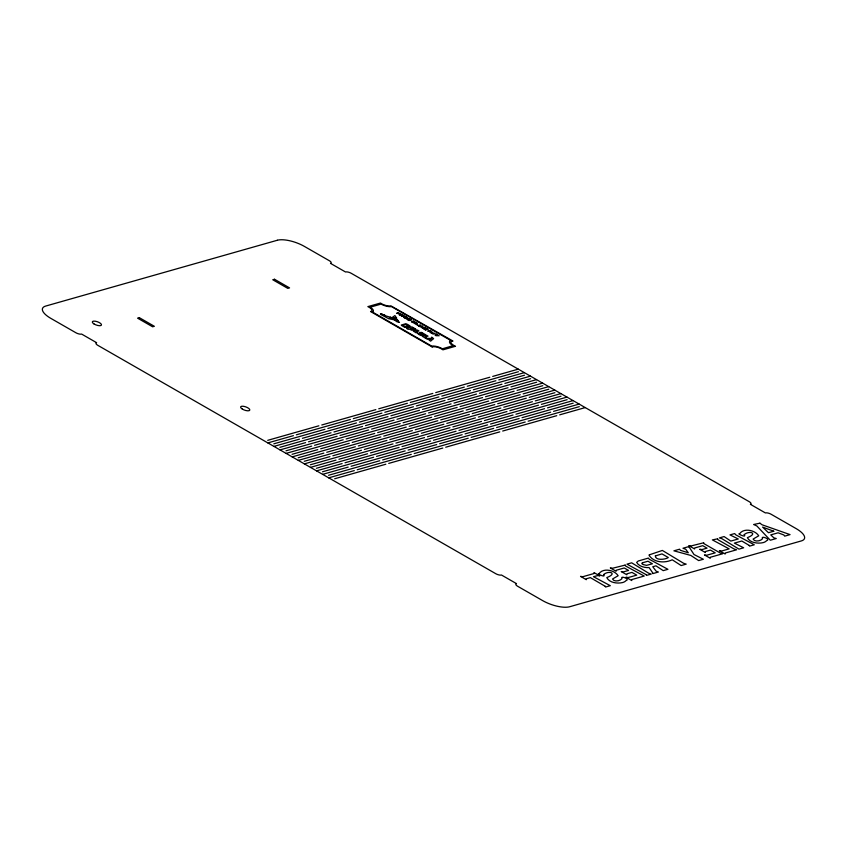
<?xml version="1.0" encoding="UTF-8"?>
<svg xmlns="http://www.w3.org/2000/svg" width="847" height="847" viewBox="0 0 847 847"><rect width="100%" height="100%" fill="white"/><g stroke="black" fill="none" stroke-linecap="round" stroke-linejoin="round"><path stroke-width="1.27" d="M432.171 346.952L370.562 311.548A7.072 2.552 19.5 0 0 367.873 306.614L380.462 303.046A7.072 2.552 19.5 0 0 390.816 305.82L452.965 341.045A7.062 2.541 19.5 0 0 454.225 345.671A6.818 2.456 19.5 0 0 455.474 346.275L442.949 349.832A7.062 2.541 19.5 0 0 432.161 346.952M267.716 440.334L318.864 425.808M321.775 424.982L375.835 409.62M378.747 408.794L432.817 393.432M435.729 392.606L489.799 377.243M492.71 376.417L518.279 369.154M267.843 442.917L293.411 435.644M296.323 434.818L350.393 419.466M353.305 418.63L407.375 403.278M410.287 402.452L464.347 387.09M467.258 386.264L518.417 371.727M273.803 443.828L324.952 429.302M327.863 428.476L381.923 413.114M384.834 412.288L438.905 396.925M441.816 396.1L495.876 380.737M498.798 379.911L524.367 372.648M273.93 446.401L299.499 439.138M302.411 438.312L356.481 422.96M359.393 422.124L413.452 406.772M416.375 405.935L470.434 390.583M473.346 389.758L524.505 375.221M279.891 447.322L331.029 432.796M333.951 431.97L388.011 416.608M390.922 415.782L444.993 400.419M447.904 399.593L501.964 384.231M504.886 383.405L530.455 376.142M280.018 449.895L305.587 442.632M308.499 441.806L362.569 426.443M365.481 425.618L419.54 410.266M422.462 409.429L476.522 394.077M479.434 393.252L530.593 378.715M285.979 450.816L337.117 436.29M340.039 435.464L394.099 420.101M397.01 419.276L451.08 403.913M453.992 403.087L508.052 387.725M510.974 386.899L536.543 379.636M286.106 453.389L311.675 446.125M314.586 445.3L368.657 429.937M371.568 429.111L425.628 413.76M428.55 412.923L482.61 397.571M485.522 396.735L536.68 382.209M292.067 454.31L343.204 439.784M346.127 438.958L400.186 423.595M403.098 422.769L457.168 407.407M460.08 406.581L514.14 391.219M517.062 390.393L542.631 383.13M292.194 456.882L317.763 449.619M320.674 448.794L374.745 433.431M377.656 432.605L431.716 417.243M434.638 416.417L488.698 401.065M491.609 400.229L542.758 385.703M298.155 457.803L349.292 443.277M352.214 442.452L406.274 427.089M409.186 426.263L463.256 410.901M466.168 410.075L520.227 394.713M523.139 393.887L548.718 386.624M298.282 460.376L323.85 453.113M326.762 452.287L380.832 436.925M383.744 436.099L437.804 420.737M440.715 419.911L494.786 404.559M497.697 403.723L548.845 389.197M304.242 461.297L355.38 446.771M358.292 445.946L412.362 430.583M415.274 429.757L469.344 414.395M472.255 413.569L526.315 398.206M529.227 397.381L554.806 390.118M304.369 463.87L329.938 456.607M332.85 455.781L386.92 440.419M389.832 439.593L443.892 424.231M446.803 423.405L500.873 408.053M503.785 407.216L554.933 392.69M310.32 464.791L361.468 450.265M364.379 449.429L418.45 434.077M421.361 433.251L475.432 417.889M478.343 417.063L532.403 401.7M535.315 400.875L560.894 393.611M310.457 467.364L336.026 460.101M338.938 459.275L393.008 443.913M395.92 443.087L449.979 427.724M452.891 426.899L506.961 411.536M509.873 410.71L561.021 396.184M316.407 468.285L367.556 453.759M370.467 452.923L424.538 437.571M427.449 436.745L481.509 421.383M484.431 420.557L538.491 405.194M541.402 404.368L566.982 397.105M316.545 470.858L342.114 463.595M345.025 462.769L399.085 447.407M402.007 446.581L456.067 431.218M458.979 430.392L513.049 415.03M515.961 414.204L567.109 399.678M322.495 471.779L373.643 457.253M376.555 456.417L430.625 441.065M433.537 440.239L487.597 424.876M490.519 424.051L544.579 408.688M547.49 407.862L573.07 400.599M322.633 474.352L348.202 467.089M351.113 466.263L405.173 450.9M408.095 450.075L462.155 434.712M465.067 433.886L519.137 418.524M522.048 417.698L573.197 403.172M328.583 475.273L379.731 460.736M382.643 459.91L436.713 444.559M439.625 443.722L493.685 428.37M496.607 427.544L550.666 412.182M553.578 411.356L579.157 404.083M328.721 477.846L354.29 470.583M357.201 469.757L411.261 454.394M414.183 453.569L468.243 438.206M471.154 437.38L525.225 422.018M528.136 421.192L579.284 406.666M334.671 478.767L385.819 464.23M388.731 463.404L442.801 448.052M445.713 447.216L499.772 431.864M502.695 431.038L556.754 415.676M559.666 414.85L585.245 407.576M415.729 329.314L411.981 330.266A1.715 0.614 19.5 0 1 411.282 330.034L410.213 329.451A1.652 0.593 19.5 0 1 409.874 329.134L408.053 329.292L406.518 328.414L411.896 326.878L415.401 328.869A1.715 0.614 19.5 0 1 415.697 329.208L415.729 329.314M603.646 574.541C606.674 578.522 595.483 572.996 598.988 573.758C603.149 567.479 614.657 570.095 618.151 575.727L612.529 579.02C613.927 582.122 620.036 581.116 621.994 578.66C619.464 575.039 631.004 579.21 625.912 580.703A25.802 9.285 19.5 0 1 622.577 582.556C617.241 583.816 609.491 582.821 606.78 577.601C618.014 573.26 608.845 570.084 603.646 574.541M744.227 534.605C747.255 538.586 736.064 533.059 739.569 533.822C743.73 527.543 755.238 530.158 758.732 535.791L753.11 539.084C754.508 542.186 760.617 541.18 762.575 538.724C760.045 535.103 771.585 539.274 766.493 540.767A25.802 9.285 19.5 0 1 763.158 542.62C757.821 543.88 750.071 542.885 747.361 537.665C758.594 533.324 749.426 530.148 744.227 534.605M652.592 572.688L652.804 573.61L658.384 572.021L656.107 571.164L652.762 566.728L655.949 565.817L663.222 570.645L667.923 569.311L649.374 559.327L648.357 558.088L638.215 561.021L636.648 562.419C638.987 566.442 644.631 567.882 649.098 567.585L652.592 572.688M689.204 547.12L694.011 554.531L703.349 559.253L698.659 560.587L690.834 555.441L673.905 550.825L679.601 549.205L680.363 550.306L688.293 552.763L685.742 549.29L682.978 548.242L688.971 546.548L689.204 547.12M409.884 326.169L405.522 327.408A2.414 0.868 19.5 0 1 404.453 327.143L401.594 325.502A2.414 0.868 19.5 0 1 401.34 325.004L405.702 323.766A2.414 0.868 19.5 0 1 406.761 324.03L409.63 325.672A2.414 0.868 19.5 0 1 409.884 326.169M431.356 332.987C433.484 335.486 438.333 332.786 431.367 332.945M431.557 331.78L429.884 332.405L430.34 332.67C434.617 332.278 429.027 329.504 427.714 331.156L430.234 330.997L431.557 331.78M759.918 523.192L762.067 524.78L790.05 534.616L784.693 536.14L783.867 534.986L778.097 532.795L770.738 534.891L773.83 537.813L776.254 538.533L770.294 540.227L756.837 525.945L753.618 524.505L759.918 523.192M407.375 317.996L406.115 318.345L404.284 317.498L406.031 317L407.375 317.996M649.3 554.849L649.173 555.516C654.032 562.694 664.831 563.35 672.232 559.782L681.157 565.552L686.208 564.123L683.635 563.287L662.354 550.434L649.3 554.849M410.52 328.752C413.527 331.135 414.988 326.519 410.551 328.71M422.897 333.962C420.419 335.147 421.234 331.791 422.897 333.962M749.193 545.394L749.563 546.124L754.264 544.79L735.715 534.796L734.698 533.557L729.998 534.891L738.256 538.978L730.823 541.085L724.09 536.564L719.399 537.898L721.94 538.703L738.965 549.131L743.655 547.797L734.37 543.118L741.803 541.011L749.193 545.394M408.116 325.523C401.393 329.197 402.854 322.019 408.116 325.523M605.213 586.293L605.594 587.024L610.285 585.69L593.503 576.712L597.813 575.537L599.75 575.896L593.969 572.572L593.885 573.557L582.874 576.691L580.544 576.384L586.325 579.708L586.145 578.85L590.327 577.612L605.213 586.293M646.176 574.658L646.557 575.388L651.248 574.054L648.707 573.239L631.682 562.821L626.981 564.155L646.176 574.658M433.548 338.578L430.668 341.14L429.143 340.261L431.144 339.001L427.449 339.287L425.861 338.377C430.858 338.292 431.716 338.906 431.684 337.106L433.548 338.578M416.3 331.791L417.433 332.765L415.93 332.755A1.662 0.603 19.5 0 1 415.517 332.373L413.389 331.219L417.444 330.065L418.969 330.944L416.332 331.749M425.332 336.979L426.465 337.942L424.961 337.942A1.662 0.603 19.5 0 1 424.548 337.561L422.42 336.397L426.475 335.253L428 336.132L425.406 336.884M625.139 565.097L625.668 566.061L644.218 576.045L631.851 579.56L631.756 580.544L625.975 577.231L628.305 577.527L636.732 575.134L631.957 572.392L626.96 573.811L626.865 574.806L621.222 571.566L623.551 571.863L628.559 570.444L624.26 567.977L616.192 570.264L616.097 571.249L610.316 567.935L612.646 568.231L625.139 565.097M703.613 542.8L704.153 543.763L720.151 552.943L722.692 553.758L710.326 557.262L710.231 558.247L704.45 554.933L706.779 555.23L715.207 552.837L710.442 550.095L705.435 551.524L705.35 552.509L699.707 549.269L702.025 549.565L707.033 548.147L702.735 545.68L694.678 547.967L694.582 548.951L688.802 545.637L691.131 545.934L703.613 542.8M717.557 538.84L718.097 539.804L734.095 548.983L736.636 549.788L725.265 553.017L725.18 554.012L719.389 550.688L721.718 550.984L729.161 548.877L712.38 539.899L717.557 538.84M407.905 318.186L406.147 318.567A1.567 0.561 19.5 0 1 405.448 318.345L403.564 317.307L405.829 316.662L407.905 318.186M417.793 333.273L417.772 333.347A1.832 0.656 19.5 0 0 417.857 333.633L418.852 334.438A6.427 2.319 19.5 0 0 419.699 334.914L420.97 335.423A1.514 0.551 19.5 0 0 421.552 335.539L425.575 334.734L421.891 332.585A1.556 0.561 19.5 0 0 421.16 332.363L419.403 332.68A1.652 0.593 19.5 0 0 419.424 332.892L421.118 334.554L417.846 333.189M396.565 317.953L392.235 317.456L394.924 315.592L396.565 317.953M402.463 314.724L401.457 316.09L405.438 316.429L402.463 314.724M436.194 334.089L435.199 335.454L439.17 335.793L436.194 334.089M402.484 315.539L402.029 316.132L403.521 316.132L402.484 315.539M436.226 334.904L435.771 335.497L437.264 335.497L436.226 334.904M400.673 313.697L399.72 314.788L402.05 314.491L399.784 315.137L399.149 314.766L400.102 313.676L396.587 313.295L398.852 312.659L397.434 313.422L400.673 313.697M655.345 555.907C655.25 560.714 665.477 559.634 668.304 557.527L661.994 553.906L655.345 555.907M397.942 320.844L396.936 321.775L394.713 320.092L397.942 320.844M397.624 321.574L399.466 322.432L397.624 321.574M390.965 317.403L388.995 318.768L394.067 319.795L390.965 317.403M390.499 317.265L388.54 318.61L380.462 314.353L390.499 317.265M372.447 312.014L431.684 346.095A8.555 3.081 19.5 0 1 442.483 348.773L453.029 345.682A8.565 3.081 19.5 0 1 450.858 340.515L391.494 306.603A8.555 3.081 19.5 0 1 381.034 304.115L370.192 307.196A8.555 3.081 19.5 0 1 372.447 312.014M643.169 562.599L642.174 562.99A2.403 0.868 19.5 0 0 643.042 564.536L646.568 565.362L652.402 563.784L647.966 561.233L643.169 562.599M277.34 240.252L45.706 306.063A20.476 7.369 19.5 0 0 50.873 318.398L75.934 332.776A4.299 1.546 19.5 0 0 81.608 334.067L96.632 342.696A4.299 1.546 19.5 0 0 97.723 345.28L495.802 573.726A4.299 1.546 19.5 0 0 501.477 575.018L516.501 583.636A4.299 1.546 19.5 0 0 517.581 586.23L542.641 600.608A20.476 7.369 19.5 0 0 569.66 606.748L801.294 540.937A20.476 7.369 19.5 0 0 796.127 528.602L771.066 514.224A4.299 1.546 19.5 0 0 765.392 512.933L750.368 504.304A4.299 1.546 19.5 0 0 749.277 501.72L351.198 273.274A4.299 1.546 19.5 0 0 345.523 271.982L330.499 263.364A4.299 1.546 19.5 0 0 329.419 260.77L304.359 246.392A20.476 7.369 19.5 0 0 277.34 240.252M139.332 317.667L137.585 318.165L152.608 326.794L154.355 326.296L139.332 317.667M274.523 279.266L272.776 279.764L287.8 288.382L289.547 287.885L274.523 279.266M409.133 318.557L406.867 319.192L409.292 320.59L407.576 319.372L410.372 320.166L408.519 319.097L409.292 318.874L411.6 319.965L409.133 318.557M413.696 321.172L411.43 321.818L413.696 321.172M414.818 321.818L412.553 322.463L416.597 323.205L415.199 323.978L417.465 323.332L413.41 322.58L414.818 321.818M417.042 324.803L419.477 326.434L418.609 325.703L420.61 325.142L418.164 325.449L417.042 324.803M422.187 326.053L419.921 326.688L423.045 327.683L422.113 327.948L422.568 328.213L424.834 327.567L421.584 326.603L422.187 326.053M425.692 328.054L423.426 328.7L425.85 330.097L424.135 328.869L426.941 329.663L425.088 328.604L425.861 328.382L428.159 329.472L425.692 328.054M773.777 531.217L768.483 532.721L762.618 527.099L773.777 531.217M395.793 318.101L392.256 317.636L398.143 320.664L395.793 318.101M396.957 320.42L394.554 319.912L392.479 317.9L397.677 320.59L396.957 320.42M385.438 315.624L380.504 313.623L385.438 315.624M93.985 323.935A4.838 1.736 19.5 0 0 101.439 325.089A4.838 1.736 19.5 0 0 95.309 321.214A4.838 1.736 19.5 0 0 93.985 323.935M242.295 409.048A4.838 1.736 19.5 0 0 249.749 410.202A4.838 1.736 19.5 0 0 243.608 406.316A4.838 1.736 19.5 0 0 242.295 409.048"/></g></svg>
